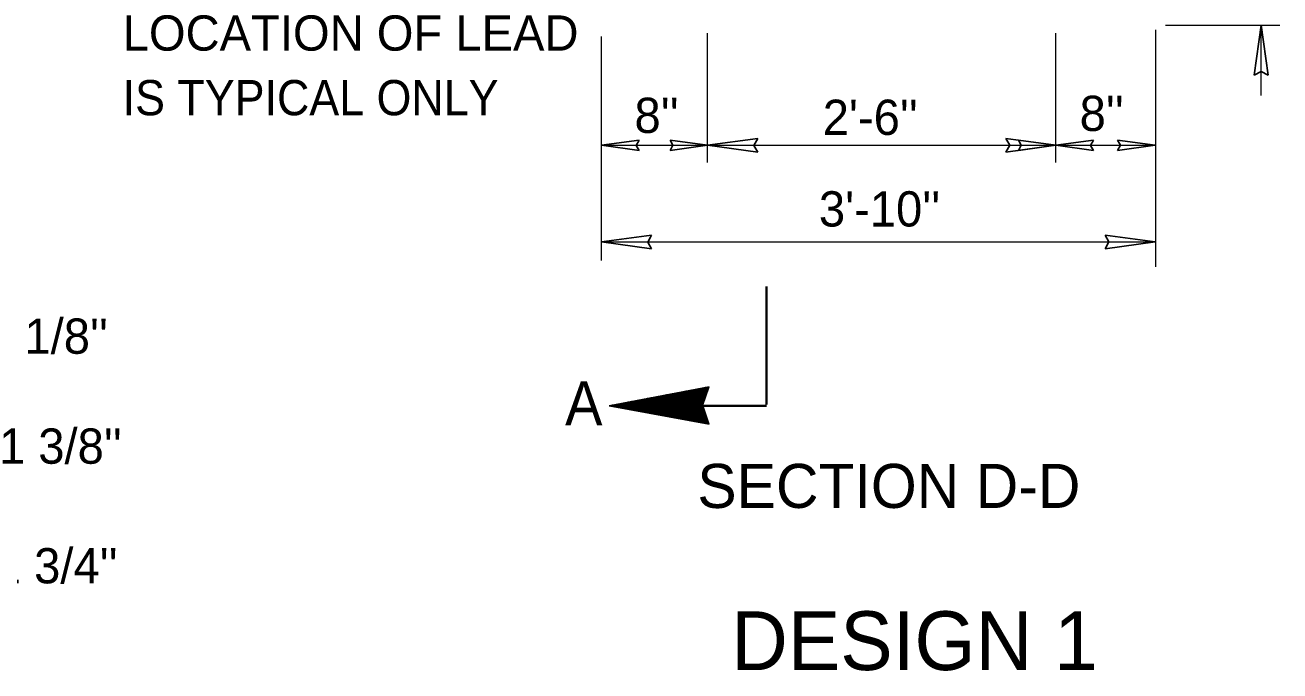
# Model space of a CAD drawing. Extents: x -3298 to 405, y -472 to 2211.
# Drawn here: x -2048.4 to -1621.3, y 812.3 to 1032.1 of the extents above; entities that cross this region are included whole.
import ezdxf
from ezdxf.enums import TextEntityAlignment as Align

# ---------------------------------------------------------------- set-up
doc = ezdxf.new("R2010")
doc.units = 0
doc.header["$LTSCALE"] = 4.8
doc.layers.add('1', color=7, linetype='Continuous', lineweight=13)
doc.layers.add('15', color=7, linetype='Continuous', lineweight=13)
doc.layers.add('10', color=7, linetype='Continuous')

msp = doc.modelspace()

# ---------------------------------------------------------------- linework, layer by layer
at = {"layer": '1'}
for p, q in [((-1816.059, 985.296), (-1816.059, 1029.294)), ((-1697.526, 985.296), (-1697.526, 1029.294)), ((-1663.533, 949.85), (-1663.533, 1030.518)), ((-1660.238, 1032.038), (-1621.284, 1032.038)), ((-1627.662, 1008.078), (-1627.662, 1032.038)), ((-1852.168, 952.007), (-1852.168, 1028.212)), ((-1697.524, 991.188), (-1663.772, 991.188)), ((-1852.168, 958.292), (-1663.772, 958.292))]:
    msp.add_line(p, q, dxfattribs=at)
at = {"layer": '1', "lineweight": 25}
for p, q in [((-1627.67, 1032.034), (-1630.01, 1015.004)), ((-1627.67, 1032.034), (-1625.33, 1015.004)), ((-1852.166, 991.182), (-1839.393, 992.937)), ((-1852.166, 991.182), (-1839.393, 989.427)), ((-1816.062, 991.194), (-1828.834, 992.949)), ((-1816.062, 991.194), (-1828.834, 989.439)), ((-1816.056, 991.179), (-1799.026, 993.519)), ((-1816.056, 991.179), (-1799.026, 988.839)), ((-1697.529, 991.196), (-1714.559, 993.536)), ((-1697.529, 991.196), (-1714.559, 988.856)), ((-1697.528, 991.194), (-1710.301, 992.949)), ((-1697.528, 991.194), (-1710.301, 989.439)), ((-1697.522, 991.182), (-1684.749, 992.937)), ((-1697.522, 991.182), (-1684.749, 989.427)), ((-1663.774, 991.194), (-1676.547, 992.949)), ((-1663.774, 991.194), (-1676.547, 989.439)), ((-1852.165, 958.283), (-1835.135, 960.623)), ((-1852.165, 958.283), (-1835.135, 955.943)), ((-1663.775, 958.3), (-1680.805, 960.64)), ((-1663.775, 958.3), (-1680.805, 955.96))]:
    msp.add_line(p, q, dxfattribs=at)
at = {"layer": '1', "lineweight": 35}
for p, q in [((-1796.042, 902.909), (-1796.042, 943.129)), ((-1844.319, 902.517), (-1796.016, 902.517))]:
    msp.add_line(p, q, dxfattribs=at)
at = {"layer": '1', "lineweight": 25}
for points in [[(-1625.33, 1015.004), (-1627.694, 1016.322), (-1630.01, 1015.004)], [(-1839.393, 992.937), (-1840.382, 991.163), (-1839.393, 989.427)], [(-1828.834, 989.439), (-1827.846, 991.212), (-1828.834, 992.949)], [(-1799.026, 993.519), (-1800.343, 991.155), (-1799.026, 988.839)], [(-1714.559, 988.856), (-1713.242, 991.22), (-1714.559, 993.536)], [(-1710.301, 989.439), (-1709.312, 991.212), (-1710.301, 992.949)], [(-1684.749, 992.937), (-1685.738, 991.163), (-1684.749, 989.427)], [(-1676.547, 989.439), (-1675.558, 991.212), (-1676.547, 992.949)], [(-1835.135, 960.623), (-1836.453, 958.259), (-1835.135, 955.943)], [(-1680.805, 955.96), (-1679.488, 958.324), (-1680.805, 960.64)]]:
    msp.add_lwpolyline(points, dxfattribs=at)
at = {"layer": '1'}
msp.add_lwpolyline([(-1852.168, 991.188), (-1816.059, 991.188), (-1697.526, 991.188)], dxfattribs=at)
at = {"layer": '15'}
for p, q in [((-1834.095, 899.648), (-1834.095, 905.438)), ((-1816.7, 905.452), (-1834.019, 905.452)), ((-1833.845, 899.602), (-1833.845, 905.485)), ((-1833.595, 899.556), (-1833.595, 905.533)), ((-1833.345, 899.51), (-1833.345, 905.579)), ((-1833.095, 899.464), (-1833.095, 905.627)), ((-1832.845, 899.418), (-1832.845, 905.674)), ((-1816.614, 905.702), (-1832.702, 905.702)), ((-1832.595, 899.373), (-1832.595, 905.722)), ((-1832.345, 899.327), (-1832.345, 905.769)), ((-1832.095, 899.281), (-1832.095, 905.817)), ((-1831.845, 899.235), (-1831.845, 905.864)), ((-1831.595, 899.189), (-1831.595, 905.912)), ((-1816.528, 905.952), (-1831.383, 905.952)), ((-1831.345, 899.143), (-1831.345, 905.959)), ((-1831.095, 899.098), (-1831.095, 906.007)), ((-1830.845, 899.052), (-1830.845, 906.054)), ((-1830.595, 899.007), (-1830.595, 906.102)), ((-1830.345, 898.961), (-1830.345, 906.149)), ((-1830.095, 898.915), (-1830.095, 906.196)), ((-1816.441, 906.202), (-1830.066, 906.202)), ((-1829.845, 898.869), (-1829.845, 906.243)), ((-1829.595, 898.823), (-1829.595, 906.291)), ((-1829.345, 898.778), (-1829.345, 906.338)), ((-1829.095, 898.732), (-1829.095, 906.386)), ((-1828.845, 898.686), (-1828.845, 906.433)), ((-1816.355, 906.452), (-1828.748, 906.452)), ((-1828.595, 898.64), (-1828.595, 906.481)), ((-1828.345, 898.594), (-1828.345, 906.528)), ((-1828.095, 898.548), (-1828.095, 906.576)), ((-1827.845, 898.503), (-1827.845, 906.623)), ((-1827.595, 898.457), (-1827.595, 906.671)), ((-1816.268, 906.702), (-1827.431, 906.702)), ((-1827.345, 898.411), (-1827.345, 906.718)), ((-1827.095, 898.365), (-1827.095, 906.766)), ((-1826.845, 898.319), (-1826.845, 906.813)), ((-1826.595, 898.274), (-1826.595, 906.86)), ((-1826.345, 898.228), (-1826.345, 906.908)), ((-1816.182, 906.952), (-1826.113, 906.952)), ((-1826.095, 898.183), (-1826.095, 906.955)), ((-1825.845, 898.137), (-1825.845, 907.003)), ((-1825.595, 898.091), (-1825.595, 907.05)), ((-1825.345, 898.045), (-1825.345, 907.098)), ((-1825.095, 897.999), (-1825.095, 907.145)), ((-1824.845, 897.953), (-1824.845, 907.193)), ((-1816.096, 907.202), (-1824.796, 907.202)), ((-1824.595, 897.908), (-1824.595, 907.24)), ((-1824.345, 897.862), (-1824.345, 907.288)), ((-1824.095, 897.816), (-1824.095, 907.335)), ((-1823.845, 897.77), (-1823.845, 907.383)), ((-1823.595, 897.724), (-1823.595, 907.429)), ((-1816.009, 907.452), (-1823.478, 907.452)), ((-1823.345, 897.678), (-1823.345, 907.477)), ((-1823.095, 897.633), (-1823.095, 907.524)), ((-1822.845, 897.587), (-1822.845, 907.572)), ((-1822.595, 897.542), (-1822.595, 907.619)), ((-1822.345, 897.496), (-1822.345, 907.667)), ((-1815.923, 907.702), (-1822.161, 907.702)), ((-1822.095, 897.45), (-1822.095, 907.714)), ((-1821.845, 897.404), (-1821.845, 907.762)), ((-1821.595, 897.358), (-1821.595, 907.809)), ((-1821.345, 897.313), (-1821.345, 907.857)), ((-1821.095, 897.267), (-1821.095, 907.904)), ((-1820.845, 897.221), (-1820.845, 907.952)), ((-1815.837, 907.952), (-1820.843, 907.952)), ((-1820.595, 897.175), (-1820.595, 907.998)), ((-1820.345, 897.129), (-1820.345, 908.046)), ((-1820.095, 897.083), (-1820.095, 908.093)), ((-1819.845, 897.038), (-1819.845, 908.141)), ((-1819.595, 896.992), (-1819.595, 908.188)), ((-1815.75, 908.202), (-1819.526, 908.202)), ((-1819.345, 896.946), (-1819.345, 908.236)), ((-1819.095, 896.9), (-1819.095, 908.283)), ((-1818.845, 896.854), (-1818.845, 908.331)), ((-1818.595, 896.809), (-1818.595, 908.378)), ((-1818.345, 896.763), (-1818.345, 908.426)), ((-1815.663, 908.452), (-1818.208, 908.452)), ((-1818.095, 896.718), (-1818.095, 908.473)), ((-1817.845, 896.672), (-1817.845, 908.521)), ((-1817.595, 902.863), (-1817.595, 908.568)), ((-1817.345, 903.586), (-1817.345, 908.615)), ((-1817.095, 904.309), (-1817.095, 908.663)), ((-1815.578, 908.702), (-1816.89, 908.702)), ((-1816.845, 905.033), (-1816.845, 908.71)), ((-1816.595, 905.756), (-1816.595, 908.758)), ((-1816.345, 906.479), (-1816.345, 908.805)), ((-1816.095, 907.203), (-1816.095, 908.853)), ((-1815.845, 907.927), (-1815.845, 908.9)), ((-1815.595, 908.65), (-1815.595, 908.948)), ((-1815.491, 908.952), (-1815.573, 908.952)), ((-1849.595, 902.486), (-1849.595, 902.496)), ((-1817.573, 902.452), (-1849.409, 902.452)), ((-1849.345, 902.44), (-1849.345, 902.543)), ((-1849.095, 902.394), (-1849.095, 902.591)), ((-1848.845, 902.348), (-1848.845, 902.638)), ((-1848.595, 902.303), (-1848.595, 902.686)), ((-1817.651, 902.702), (-1848.513, 902.702)), ((-1848.345, 902.257), (-1848.345, 902.733)), ((-1848.095, 902.211), (-1848.095, 902.781)), ((-1817.491, 902.202), (-1848.044, 902.202)), ((-1847.845, 902.165), (-1847.845, 902.828)), ((-1847.595, 902.119), (-1847.595, 902.876)), ((-1847.345, 902.073), (-1847.345, 902.923)), ((-1817.564, 902.952), (-1847.195, 902.952)), ((-1847.095, 902.028), (-1847.095, 902.971)), ((-1846.845, 901.982), (-1846.845, 903.018)), ((-1817.408, 901.952), (-1846.679, 901.952)), ((-1846.595, 901.937), (-1846.595, 903.066)), ((-1846.345, 901.891), (-1846.345, 903.113)), ((-1846.095, 901.845), (-1846.095, 903.16)), ((-1817.478, 903.202), (-1845.877, 903.202)), ((-1845.845, 901.799), (-1845.845, 903.208)), ((-1845.595, 901.753), (-1845.595, 903.255)), ((-1845.345, 901.708), (-1845.345, 903.303)), ((-1817.325, 901.702), (-1845.314, 901.702)), ((-1845.095, 901.662), (-1845.095, 903.35)), ((-1844.845, 901.616), (-1844.845, 903.398)), ((-1844.595, 901.57), (-1844.595, 903.445)), ((-1817.392, 903.452), (-1844.559, 903.452)), ((-1844.345, 901.524), (-1844.345, 903.493)), ((-1844.095, 901.478), (-1844.095, 903.54)), ((-1817.243, 901.452), (-1843.948, 901.452)), ((-1843.845, 901.433), (-1843.845, 903.588)), ((-1843.595, 901.387), (-1843.595, 903.635)), ((-1843.345, 901.341), (-1843.345, 903.683)), ((-1817.305, 903.702), (-1843.242, 903.702)), ((-1843.095, 901.295), (-1843.095, 903.729)), ((-1842.845, 901.249), (-1842.845, 903.777)), ((-1842.595, 901.204), (-1842.595, 903.824)), ((-1817.16, 901.202), (-1842.583, 901.202)), ((-1842.345, 901.158), (-1842.345, 903.872)), ((-1842.095, 901.113), (-1842.095, 903.919)), ((-1817.218, 903.952), (-1841.924, 903.952)), ((-1841.845, 901.067), (-1841.845, 903.967)), ((-1841.595, 901.021), (-1841.595, 904.014)), ((-1841.345, 900.975), (-1841.345, 904.062)), ((-1841.095, 900.929), (-1841.095, 904.109)), ((-1840.845, 900.883), (-1840.845, 904.157)), ((-1817.133, 904.202), (-1840.607, 904.202)), ((-1840.595, 900.838), (-1840.595, 904.204)), ((-1840.345, 900.792), (-1840.345, 904.252)), ((-1840.095, 900.746), (-1840.095, 904.299)), ((-1839.845, 900.7), (-1839.845, 904.346)), ((-1839.595, 900.654), (-1839.595, 904.393)), ((-1839.345, 900.608), (-1839.345, 904.441)), ((-1817.046, 904.452), (-1839.289, 904.452)), ((-1839.095, 900.563), (-1839.095, 904.488)), ((-1838.845, 900.517), (-1838.845, 904.536)), ((-1838.595, 900.472), (-1838.595, 904.583)), ((-1838.345, 900.426), (-1838.345, 904.631)), ((-1838.095, 900.38), (-1838.095, 904.678)), ((-1816.959, 904.702), (-1837.972, 904.702)), ((-1837.845, 900.334), (-1837.845, 904.726)), ((-1837.595, 900.288), (-1837.595, 904.773)), ((-1837.345, 900.243), (-1837.345, 904.821)), ((-1837.095, 900.197), (-1837.095, 904.868)), ((-1836.845, 900.151), (-1836.845, 904.916)), ((-1816.873, 904.952), (-1836.654, 904.952)), ((-1836.595, 900.105), (-1836.595, 904.963)), ((-1836.345, 900.059), (-1836.345, 905.01)), ((-1836.095, 900.013), (-1836.095, 905.058)), ((-1835.845, 899.968), (-1835.845, 905.105)), ((-1835.595, 899.922), (-1835.595, 905.153)), ((-1835.345, 899.876), (-1835.345, 905.2)), ((-1816.787, 905.202), (-1835.337, 905.202)), ((-1835.095, 899.83), (-1835.095, 905.248)), ((-1834.845, 899.784), (-1834.845, 905.295)), ((-1834.595, 899.739), (-1834.595, 905.343)), ((-1834.345, 899.693), (-1834.345, 905.39)), ((-1817.595, 896.626), (-1817.595, 902.517)), ((-1817.345, 896.58), (-1817.345, 901.761)), ((-1817.078, 900.952), (-1841.218, 900.952)), ((-1816.995, 900.702), (-1839.853, 900.702)), ((-1816.912, 900.452), (-1838.488, 900.452)), ((-1816.829, 900.202), (-1837.123, 900.202)), ((-1816.747, 899.952), (-1835.758, 899.952)), ((-1816.664, 899.702), (-1834.393, 899.702)), ((-1816.581, 899.452), (-1833.028, 899.452)), ((-1816.498, 899.202), (-1831.662, 899.202)), ((-1816.416, 898.952), (-1830.297, 898.952)), ((-1816.333, 898.702), (-1828.932, 898.702)), ((-1816.25, 898.452), (-1827.567, 898.452)), ((-1816.168, 898.202), (-1826.201, 898.202)), ((-1816.085, 897.952), (-1824.836, 897.952)), ((-1816.003, 897.702), (-1823.471, 897.702)), ((-1815.92, 897.452), (-1822.106, 897.452)), ((-1815.837, 897.202), (-1820.741, 897.202)), ((-1815.754, 896.952), (-1819.375, 896.952)), ((-1817.095, 896.534), (-1817.095, 901.005)), ((-1816.845, 896.488), (-1816.845, 900.249)), ((-1816.595, 896.443), (-1816.595, 899.493)), ((-1816.345, 896.397), (-1816.345, 898.738)), ((-1816.095, 896.351), (-1816.095, 897.982)), ((-1815.845, 896.305), (-1815.845, 897.226)), ((-1815.672, 896.702), (-1818.01, 896.702)), ((-1815.589, 896.452), (-1816.645, 896.452)), ((-1815.595, 896.259), (-1815.595, 896.47))]:
    msp.add_line(p, q, dxfattribs=at)
msp.add_lwpolyline([(-1815.485, 908.968), (-1849.623, 902.491), (-1815.521, 896.246), (-1817.653, 902.693)], close=True, dxfattribs=at)

# ---------------------------------------------------------------- texts
at = {"layer": '10'}
for s, height, p in [('LOCATION OF LEAD', 12, (-2015.148, 1023.392)), ("8''", 12, (-1689.453, 996.048)), ("8''", 12, (-1840.954, 995.381)), ("2'-6''", 12, (-1776.883, 994.713)), ("3'-10''", 12, (-1778.186, 963.536)), ("1/8''", 12, (-2048.58, 920.228)), ("1 3/8''", 12, (-2057.251, 882.805)), ('SECTION D-D', 15, (-1819.56, 867.758)), ("1 3/4''", 12, (-2058.67, 842.09))]:
    msp.add_text(s, height=height, dxfattribs=at).set_placement(p)
at = {"layer": '10', "width": 0.95}
for s, height, p in [('IS TYPICAL ONLY', 12, (-2015.148, 1001.392)), ('A', 15, (-1864.566, 895.888))]:
    msp.add_text(s, height=height, dxfattribs=at).set_placement(p)
at = {"layer": '10'}
msp.add_text('DESIGN 1', height=20, dxfattribs=at).set_placement((-1745.659, 812.582), align=Align.CENTER)

doc.saveas('drawing.dxf')
